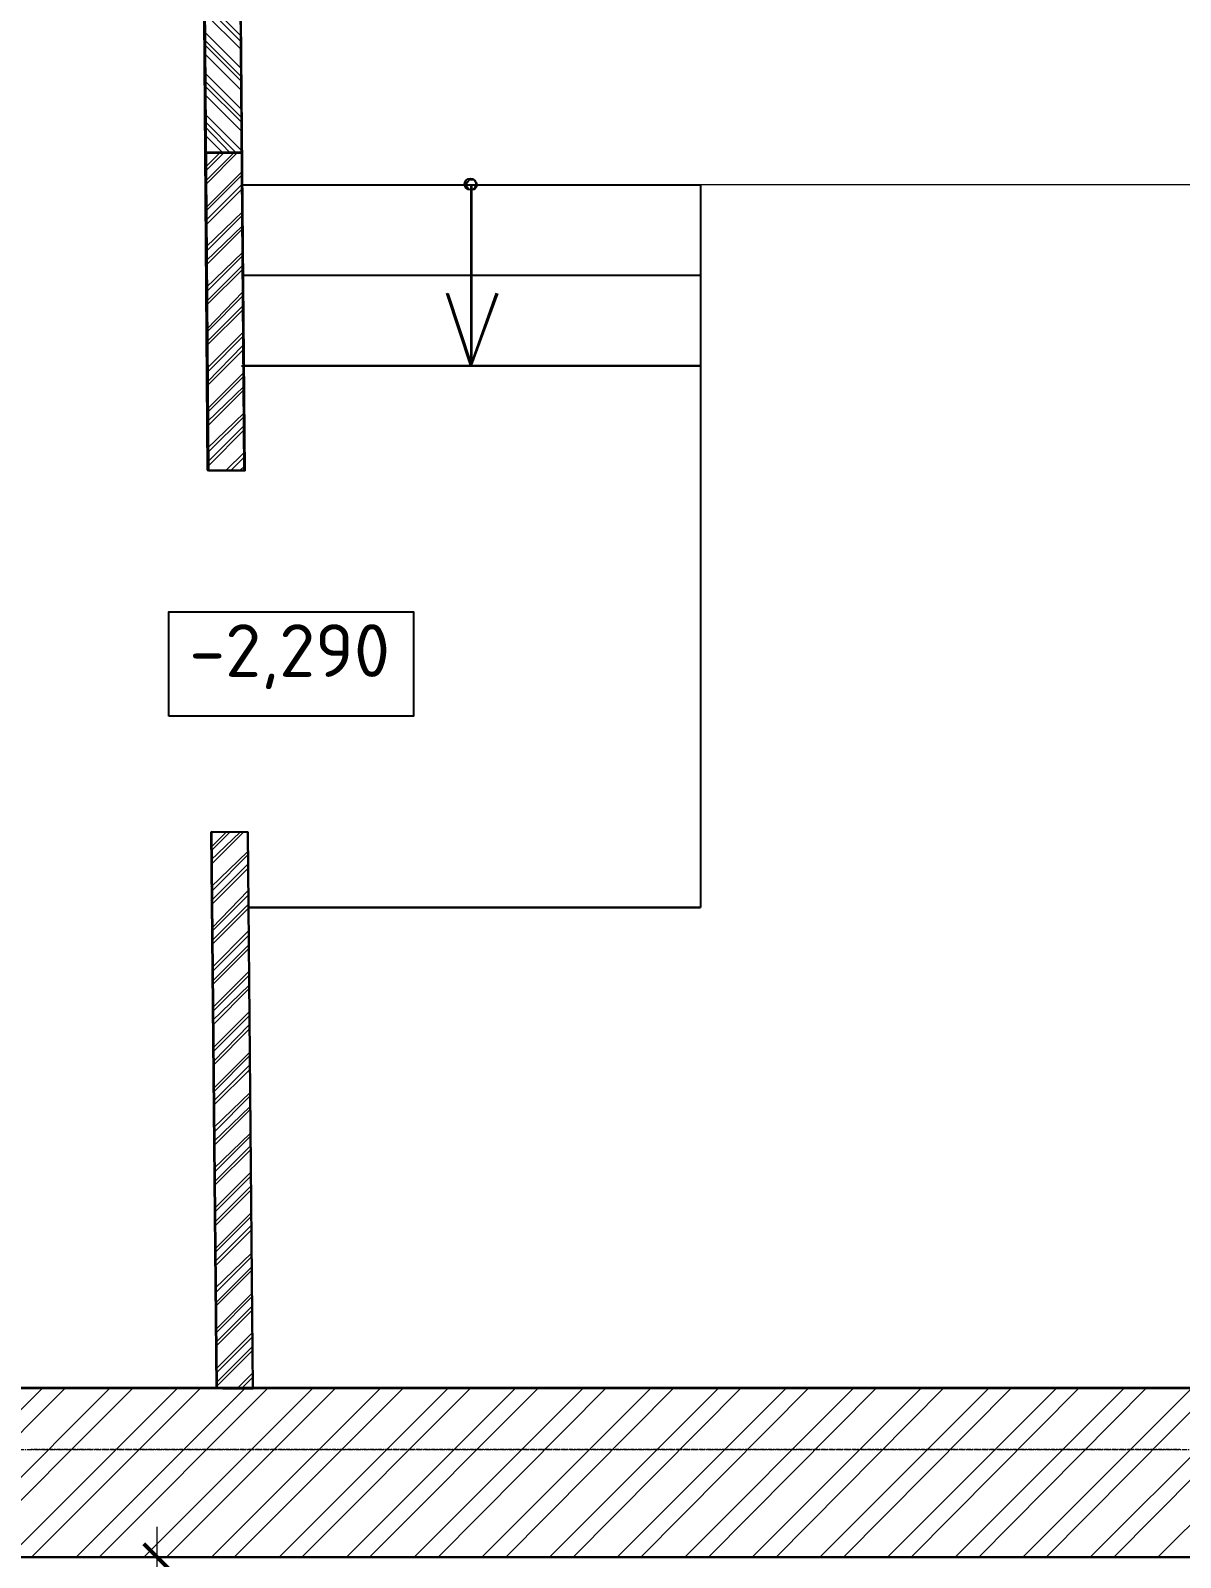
# Model space of a CAD drawing. Header units: millimetres. Extents: x -10178924 to 11692288, y -947381 to 58396.
# Drawn here: x 729816 to 733634, y -792949 to -787877 of the extents above; entities that cross this region are included whole.
import ezdxf

# ---------------------------------------------------------------- set-up
doc = ezdxf.new("R2010")
doc.units = ezdxf.units.MM
doc.linetypes.add('невидимая', pattern=[9.525, 6.35, -3.175])
doc.linetypes.add('осевая', pattern=[50.8, 31.75, -6.35, 6.35, -6.35])
for name, color, linetype, true_color in [('PDF _Контур пол Подвал', 7, 'Continuous', 0xcd6928), ('PDF _Отметки', 7, 'Continuous', 0x7f9fff), ('PDF _Перегородки', 7, 'Continuous', 0x0037dd), ('PDF _Размеры осевые', 7, 'Continuous', 0x5d6970), ('PDF _штриховка', 7, 'Continuous', 0x95834a), ('PDF _Штриховки', 7, 'Continuous', 0x95834a)]:
    doc.layers.add(name, color=color, linetype=linetype, true_color=true_color)
for name, color, linetype in [('PDF _Лестницы _ крыльца.1', 7, 'Continuous'), ('PDF _Стены внутр.1', 7, 'Continuous'), ('PDF _Стены.1', 7, 'Continuous'), ('Лестницы _ крыльца.1', 7, 'Continuous'), ('Стены внутр.1', 7, 'Continuous')]:
    doc.layers.add(name, color=color, linetype=linetype)
for name, color, linetype, lineweight in [('PDF _Текст', 7, 'Continuous', 5), ('Контур пол Подвал', 7, 'Continuous', 9), ('Перегородки', 162, 'Continuous', 9), ('Размеры клад.', 7, 'Continuous', 0), ('Размеры осевые', 153, 'Continuous', 9), ('Стены.1', 7, 'Continuous', 25), ('ШТРИХОВКА', 252, 'Continuous', 15), ('Штриховки', 47, 'Continuous', 5)]:
    doc.layers.add(name, color=color, linetype=linetype, lineweight=lineweight)
doc.styles.add('GOST 2.304_new', font='isocpeui.ttf')
doc.styles.add('PDF ISOCPEUR', font='isocpeur.ttf')
doc.dimstyles.new('SPDS 1_50', dxfattribs={"dimscale": 50, "dimtxt": 2.5, "dimasz": 1.77, "dimexe": 1.25, "dimexo": 0.625, "dimtad": 1, "dimdec": 0, "dimrnd": 0.001, "dimtxsty": 'GOST 2.304_new', "dimblk": 'ARCHTICK', "dimcen": 2.5, "dimdle": 2, "dimclrt": 256, "dimadec": 0, "dimazin": 2, "dimtfac": 0.75, "dimtdec": 0, "dimtmove": 1, "dimatfit": 3, "dimfxl": 1, "dimtolj": 1, "dimlwd": 9, "dimlwe": 9, "dimarcsym": 0})

# ---------------------------------------------------------------- blocks, each defined once
blk = doc.blocks.new('_ArchTick')
at = {"color": 0, "linetype": 'ByBlock', "const_width": 0.15}
blk.add_lwpolyline([(-0.5, -0.5), (0.5, 0.5)], dxfattribs=at)
blk = doc.blocks.new('*D2675')
at = {"layer": 'Defpoints', "color": 0, "ltscale": 100, "transparency": 16777216}
for p in [(7479.4, -12156.9), (7479.4, -12326.9), (7876.8, -12326.9)]:
    blk.add_point(p, dxfattribs=at)
at = {"layer": 'Размеры клад.', "color": 0, "lineweight": 9, "ltscale": 100, "transparency": 16777216}
for p, q in [((7876.8, -12056.9), (7876.8, -12426.9)), ((7510.6, -12156.9), (7939.3, -12156.9)), ((7876.8, -12241.9), (8083, -12332.3)), ((7510.6, -12326.9), (7939.3, -12326.9)), ((8083, -12332.3), (8083, -12611.3))]:
    blk.add_line(p, q, dxfattribs=at)
at = {"layer": 'Размеры клад.', "color": 0, "lineweight": 9, "ltscale": 100, "transparency": 16777216, "xscale": 88.5, "yscale": 88.5, "zscale": 88.5}
for p, rotation in [((7876.8, -12156.9), 90), ((7876.8, -12326.9), 270)]:
    blk.add_blockref('_ArchTick', p, dxfattribs=dict(at, rotation=rotation))
at = {"layer": 'Размеры клад.', "ltscale": 100, "transparency": 16777216, "insert": (7988.5, -12471.8), "char_height": 125, "attachment_point": 5, "rotation": 90, "style": 'GOST 2.304_new'}
blk.add_mtext('\\A1;170', dxfattribs=at)
blk = doc.blocks.new('A$C5282721b')
at = {"layer": 'Перегородки', "lineweight": 20, "true_color": 0x000000, "transparency": 33554687}
h = blk.add_hatch(dxfattribs=at)
h.set_pattern_fill('ANSI32', color=18, scale=10, angle=-90)
h.set_pattern_definition([(315, (296903.22, 39994.2), (67.35192, 67.35192), []), (315, (296903.22, 39949.3), (67.35192, 67.35192), [])])
h.paths.add_polyline_path([(8150.108, -6290.89), (8030.104, -6290.89), (8038.206, -7490.83), (8160.512, -7491.329)])
at = {"layer": 'ШТРИХОВКА', "ltscale": 100, "true_color": 0x000000, "transparency": 33554687}
h = blk.add_hatch(dxfattribs=at)
h.set_pattern_fill('ANSI31', color=18, scale=50)
h.set_pattern_definition([(45, (-79853.19, 25128.16), (-112.2532, 112.2532), [])])
h.paths.add_polyline_path([(23461.119, -5698.72), (20726.119, -5698.72), (20726.119, -6098.72), (23461.119, -6098.72), (23461.119, -6515.547), (23861.119, -6515.547), (23861.119, -5328.486), (23461.119, -5328.486)], flags=17)
h.paths.add_polyline_path([(17846.22, -11596.906), (8196.095, -11596.906), (8096.091, -11596.906), (5081.5, -11596.906), (5081.5, -12156.906), (17846.22, -12156.906), (17846.22, -11876.906)], flags=17)
h.paths.add_polyline_path([(8216.705, -5698.72), (8216.779, -6098.72), (19406.923, -6098.72), (19406.923, -5698.72)], flags=16)
h.paths.add_polyline_path([(4011.5, -12156.906), (4011.5, -11596.906), (86.923, -11596.906), (86.923, -9009.38), (86.923, -8929.368), (86.923, -6098.72), (3721.276, -6098.72), (3801.387, -6098.72), (9286.442, -6098.72), (9286.779, -5698.72), (86.923, -5698.72), (86.923, -161.943), (23461.119, -161.943), (23461.119, -4567.801), (23861.119, -4567.801), (23861.119, -3119.021), (23861.119, -2969.021), (23861.119, -161.943), (24472.507, -161.943), (29133.626, -161.943), (29283.626, -161.943), (29940.503, -161.943), (29940.503, 398.057), (-473.077, 398.057), (-473.077, -11800), (-473.077, -12156.906), (-0.293, -12156.906)])
h.paths.add_polyline_path([(23861.119, -9596.906), (23461.119, -9596.906), (23461.119, -11596.906), (18816.22, -11596.906), (18816.22, -12156.906), (23301.119, -12156.906), (23301.119, -15862.111), (25035.25, -15862.111), (25595.277, -15862.111), (25744.391, -15862.111), (25744.391, -15302.111), (23861.119, -15302.111), (23861.119, -12066.906)])
h.paths.add_polyline_path([(23461.119, -8546.906), (23861.119, -8546.906), (23861.119, -7571.566), (23461.119, -7571.566)], flags=17)
at = {"layer": 'Штриховки', "ltscale": 10, "true_color": 0x000000, "transparency": 33554687}
h = blk.add_hatch(dxfattribs=at)
h.set_pattern_fill('ANSI32', color=18, scale=10)
h.set_pattern_definition([(45, (-109790.55, 26978.86), (-67.35192, 67.35192), []), (45, (-109745.65, 26978.86), (-67.35192, 67.35192), [])])
h.paths.add_polyline_path([(8040.506, -7491.022), (8047.517, -8548.72), (8169.676, -8548.72), (8160.508, -7490.839)])
h = blk.add_hatch(dxfattribs=at)
h.set_pattern_fill('ANSI32', color=18, scale=10)
h.set_pattern_definition([(45, (-109770.99, 24721.47), (-67.35192, 67.35192), []), (45, (-109726.09, 24721.47), (-67.35192, 67.35192), [])])
h.paths.add_polyline_path([(8057.77, -9748.221), (8076.091, -11596.906), (8196.095, -11596.906), (8180.077, -9748.72)])
at = {"layer": 'Контур пол Подвал', "color": 18, "linetype": 'невидимая', "true_color": 0x000000, "transparency": 33554687}
for p, q in [((17682.243, -7598.72), (8161.443, -7598.72)), ((9682.243, -9998.72), (9682.243, -7598.72)), ((9682.243, -9998.72), (8182.243, -9998.72))]:
    blk.add_line(p, q, dxfattribs=at)
at = {"layer": 'Лестницы _ крыльца.1', "color": 18, "linetype": 'Continuous', "true_color": 0x000000, "transparency": 33554687}
for p, q in [((8921.843, -7598.72), (8921.284, -8197.633)), ((8842.973, -7959.824), (8921.284, -8197.633)), ((8921.284, -8197.633), (9008.358, -7960.031))]:
    blk.add_line(p, q, dxfattribs=at)
blk.add_circle((8921.843, -7598.72), 17.194, dxfattribs=at)
at = {"layer": 'Размеры осевые', "color": 251, "linetype": 'осевая', "ltscale": 0.5, "transparency": 33554687}
blk.add_line((-9750, -11800), (57900, -11800), dxfattribs=at)
at = {"layer": 'Стены внутр.1', "color": 18, "linetype": 'Continuous', "true_color": 0x000000, "transparency": 33554687}
for p, q in [((8160.512, -7491.329), (8038.206, -7490.83)), ((8160.512, -7491.329), (8038.206, -7490.83)), ((8169.676, -8548.72), (8047.517, -8548.72)), ((8180.077, -9748.72), (8057.77, -9748.221))]:
    blk.add_line(p, q, dxfattribs=at)
at = {"layer": 'Стены внутр.1', "color": 18, "linetype": 'Continuous', "true_color": 0x000000, "transparency": 33554687, "flags": 128}
for points in [[(8030.104, -6290.89), (8047.517, -8548.72)], [(8169.676, -8548.72), (8150.113, -6291.451)], [(8057.77, -9748.221), (8076.091, -11596.906)], [(8196.095, -11596.906), (8180.077, -9748.72)]]:
    blk.add_lwpolyline(points, dxfattribs=at)
at = {"layer": 'Стены.1', "color": 18, "linetype": 'Continuous', "true_color": 0x000000, "transparency": 33554687}
blk.add_line((8096.091, -11596.906), (8196.095, -11596.906), dxfattribs=at)
at = {"layer": 'Стены.1', "color": 18, "ltscale": 0.1, "true_color": 0x000000, "transparency": 33554687}
for points in [[(8161.443, -7598.72), (9682.243, -7598.72)], [(9682.243, -7598.72), (9682.243, -7598.72), (9682.243, -9998.72)], [(8161.443, -7898.72), (9682.243, -7898.72)], [(8161.443, -8198.72), (9682.243, -8198.72)], [(8182.243, -9998.72), (9682.243, -9998.72)]]:
    blk.add_lwpolyline(points, dxfattribs=at)
at = {"layer": 'Стены.1', "color": 18, "linetype": 'Continuous', "true_color": 0x000000, "transparency": 33554687, "flags": 128}
for points in [[(23461.119, -11596.906), (86.923, -11596.906)], [(8096.091, -11596.906), (5081.5, -11596.906)], [(17639.27, -11596.906), (8196.095, -11596.906)], [(23301.119, -12156.906), (-473.077, -12156.906)]]:
    blk.add_lwpolyline(points, dxfattribs=at)
at = {"layer": 'Размеры клад.', "color": 18, "ltscale": 100, "true_color": 0x000000, "transparency": 33554687}
dim = blk.add_linear_dim(base=(7876.836, -12326.906), p1=(7479.369, -12156.906), p2=(7479.369, -12326.906), angle=90, dimstyle='SPDS 1_50', dxfattribs=at)
dim.commit()
dim.dimension.update_dxf_attribs({"geometry": '*D2675', "text_midpoint": (8083.047, -12363.594), "dimtype": 128})

msp = doc.modelspace()

# ---------------------------------------------------------------- linework, layer by layer
at = {"layer": 'PDF _Контур пол Подвал', "lineweight": 9}
for points in [[(740037.1, -788389.3), (730516.6, -788389.3)], [(730537.4, -790789.7), (732040.2, -790789.7), (732040.2, -788389.4)]]:
    msp.add_lwpolyline(points, dxfattribs=at)
at = {"layer": 'PDF _Лестницы _ крыльца.1', "lineweight": 25}
for points in [[(731278.2, -788389.3), (731278.2, -788990.4), (731197.8, -788749.2)], [(731278.2, -788990.5), (731362.9, -788749.2)]]:
    msp.add_lwpolyline(points, dxfattribs=at)
msp.add_circle((731276.1, -788387.2), 19.1, dxfattribs=at)
at = {"layer": 'PDF _Отметки', "lineweight": 25}
msp.add_lwpolyline([(730274.9, -790154.6), (730274.9, -789807.5), (731087.7, -789807.5), (731087.7, -790154.6)], close=True, dxfattribs=at)
at = {"layer": 'PDF _Перегородки', "color": 5, "lineweight": 20}
for points in [[(730389.2, -787788.2), (730512, -787911)], [(730393.5, -787881.3), (730516.2, -788004.1)], [(730393.5, -787923.7), (730516.2, -788046.4)], [(730393.5, -788016.8), (730516.2, -788139.6)], [(730393.5, -788059.1), (730516.2, -788181.9)], [(730393.5, -788152.3), (730516.2, -788275)], [(730393.5, -788194.6), (730478.1, -788283.5)]]:
    msp.add_lwpolyline(points, dxfattribs=at)
at = {"layer": 'PDF _Размеры осевые', "lineweight": 9}
for points in [[(729817.7, -792588.8), (729822, -792588.8)], [(729826.2, -792588.8), (729838.9, -792588.8)], [(729843.1, -792588.8), (729847.4, -792588.8)], [(729851.6, -792588.8), (729864.3, -792588.8)], [(729868.5, -792588.8), (729872.8, -792588.8)], [(729877, -792588.8), (729889.7, -792588.8)], [(729893.9, -792588.8), (729898.2, -792588.8)], [(729902.4, -792588.8), (729915.1, -792588.8)], [(729919.3, -792588.8), (729923.6, -792588.8)], [(729927.8, -792588.8), (729940.5, -792588.8)], [(729944.7, -792588.8), (729949, -792588.8)], [(729953.2, -792588.8), (729965.9, -792588.8)], [(729970.1, -792588.8), (729974.4, -792588.8)], [(729978.6, -792588.8), (729991.3, -792588.8)], [(729995.5, -792588.8), (729999.8, -792588.8)], [(730004, -792588.8), (730016.7, -792588.8)], [(730020.9, -792588.8), (730025.2, -792588.8)], [(730029.4, -792588.8), (730042.1, -792588.8)], [(730046.3, -792588.8), (730050.6, -792588.8)], [(730054.8, -792588.8), (730067.5, -792588.8)], [(730071.7, -792588.8), (730076, -792588.8)], [(730080.2, -792588.8), (730092.9, -792588.8)], [(730097.1, -792588.8), (730101.4, -792588.8)], [(730105.6, -792588.8), (730118.3, -792588.8)], [(730122.5, -792588.8), (730126.8, -792588.8)], [(730131, -792588.8), (730143.7, -792588.8)], [(730147.9, -792588.8), (730152.2, -792588.8)], [(730156.4, -792588.8), (730169.1, -792588.8)], [(730173.3, -792588.8), (730177.6, -792588.8)], [(730181.8, -792588.8), (730194.5, -792588.8)], [(730198.7, -792588.8), (730203, -792588.8)], [(730207.2, -792588.8), (730219.9, -792588.8)], [(730224.1, -792588.8), (730228.4, -792588.8)], [(730232.6, -792588.8), (730245.3, -792588.8)], [(730249.5, -792588.8), (730253.8, -792588.8)], [(730258, -792588.8), (730270.7, -792588.8)], [(730274.9, -792588.8), (730279.2, -792588.8)], [(730283.4, -792588.8), (730296.1, -792588.8)], [(730300.3, -792588.8), (730304.6, -792588.8)], [(730308.8, -792588.8), (730321.5, -792588.8)], [(730325.7, -792588.8), (730330, -792588.8)], [(730334.2, -792588.8), (730346.9, -792588.8)], [(730351.1, -792588.8), (730355.4, -792588.8)], [(730359.6, -792588.8), (730372.3, -792588.8)], [(730376.5, -792588.8), (730380.8, -792588.8)], [(730385, -792588.8), (730397.7, -792588.8)], [(730401.9, -792588.8), (730406.2, -792588.8)], [(730410.4, -792588.8), (730423.1, -792588.8)], [(730427.3, -792588.8), (730431.6, -792588.8)], [(730435.8, -792588.8), (730448.5, -792588.8)], [(730452.7, -792588.8), (730457, -792588.8)], [(730461.2, -792588.8), (730473.9, -792588.8)], [(730478.1, -792588.8), (730482.4, -792588.8)], [(730486.6, -792588.8), (730499.3, -792588.8)], [(730503.5, -792588.8), (730507.8, -792588.8)], [(730512, -792588.8), (730524.7, -792588.8)], [(730528.9, -792588.8), (730533.2, -792588.8)], [(730537.4, -792588.8), (730550.1, -792588.8)], [(730554.3, -792588.8), (730558.6, -792588.8)], [(730562.8, -792588.8), (730575.5, -792588.8)], [(730579.7, -792588.8), (730584, -792588.8)], [(730588.2, -792588.8), (730600.9, -792588.8)], [(730605.1, -792588.8), (730609.4, -792588.8)], [(730613.6, -792588.8), (730626.3, -792588.8)], [(730630.5, -792588.8), (730634.8, -792588.8)], [(730639, -792588.8), (730651.7, -792588.8)], [(730655.9, -792588.8), (730660.2, -792588.8)], [(730664.4, -792588.8), (730677.1, -792588.8)], [(730681.3, -792588.8), (730685.6, -792588.8)], [(730689.8, -792588.8), (730702.5, -792588.8)], [(730706.7, -792588.8), (730711, -792588.8)], [(730715.2, -792588.8), (730727.9, -792588.8)], [(730732.1, -792588.8), (730736.4, -792588.8)], [(730740.6, -792588.8), (730753.3, -792588.8)], [(730757.5, -792588.8), (730761.8, -792588.8)], [(730766, -792588.8), (730778.7, -792588.8)], [(730782.9, -792588.8), (730787.2, -792588.8)], [(730791.4, -792588.8), (730804.1, -792588.8)], [(730808.3, -792588.8), (730812.6, -792588.8)], [(730816.8, -792588.8), (730829.5, -792588.8)], [(730833.7, -792588.8), (730838, -792588.8)], [(730842.2, -792588.8), (730854.9, -792588.8)], [(730859.1, -792588.8), (730863.4, -792588.8)], [(730867.6, -792588.8), (730880.3, -792588.8)], [(730884.5, -792588.8), (730888.8, -792588.8)], [(730893, -792588.8), (730905.7, -792588.8)], [(730909.9, -792588.8), (730914.2, -792588.8)], [(730918.4, -792588.8), (730931.1, -792588.8)], [(730935.3, -792588.8), (730939.6, -792588.8)], [(730943.8, -792588.8), (730956.5, -792588.8)], [(730960.7, -792588.8), (730965, -792588.8)], [(730969.2, -792588.8), (730981.9, -792588.8)], [(730986.1, -792588.8), (730990.4, -792588.8)], [(730994.6, -792588.8), (731007.3, -792588.8)], [(731011.5, -792588.8), (731015.8, -792588.8)], [(731020, -792588.8), (731032.7, -792588.8)], [(731036.9, -792588.8), (731041.2, -792588.8)], [(731045.4, -792588.8), (731058.1, -792588.8)], [(731062.3, -792588.8), (731066.6, -792588.8)], [(731070.8, -792588.8), (731083.5, -792588.8)], [(731087.7, -792588.8), (731092, -792588.8)], [(731096.2, -792588.8), (731108.9, -792588.8)], [(731113.1, -792588.8), (731117.4, -792588.8)], [(731121.6, -792588.8), (731134.3, -792588.8)], [(731138.5, -792588.8), (731142.8, -792588.8)], [(731147, -792588.8), (731159.7, -792588.8)], [(731163.9, -792588.8), (731168.2, -792588.8)], [(731172.4, -792588.8), (731185.1, -792588.8)], [(731189.3, -792588.8), (731193.6, -792588.8)], [(731197.8, -792588.8), (731210.5, -792588.8)], [(731214.7, -792588.8), (731219, -792588.8)], [(731223.2, -792588.8), (731235.9, -792588.8)], [(731240.1, -792588.8), (731244.4, -792588.8)], [(731248.6, -792588.8), (731261.3, -792588.8)], [(731265.5, -792588.8), (731269.8, -792588.8)], [(731274, -792588.8), (731286.7, -792588.8)], [(731290.9, -792588.8), (731295.2, -792588.8)], [(731299.4, -792588.8), (731312.1, -792588.8)], [(731316.3, -792588.8), (731320.6, -792588.8)], [(731324.8, -792588.8), (731337.5, -792588.8)], [(731341.7, -792588.8), (731346, -792588.8)], [(731350.2, -792588.8), (731362.9, -792588.8)], [(731367.1, -792588.8), (731371.4, -792588.8)], [(731375.6, -792588.8), (731388.3, -792588.8)], [(731392.5, -792588.8), (731396.8, -792588.8)], [(731401, -792588.8), (731413.7, -792588.8)], [(731418, -792588.8), (731422.2, -792588.8)], [(731426.4, -792588.8), (731439.1, -792588.8)], [(731443.3, -792588.8), (731447.6, -792588.8)], [(731451.8, -792588.8), (731464.5, -792588.8)], [(731468.7, -792588.8), (731473, -792588.8)], [(731477.2, -792588.8), (731489.9, -792588.8)], [(731494.1, -792588.8), (731498.4, -792588.8)], [(731502.6, -792588.8), (731515.3, -792588.8)], [(731519.5, -792588.8), (731523.8, -792588.8)], [(731528, -792588.8), (731540.7, -792588.8)], [(731544.9, -792588.8), (731549.2, -792588.8)], [(731553.4, -792588.8), (731566.1, -792588.8)], [(731570.3, -792588.8), (731574.6, -792588.8)], [(731578.8, -792588.8), (731591.5, -792588.8)], [(731595.7, -792588.8), (731600, -792588.8)], [(731604.2, -792588.8), (731616.9, -792588.8)], [(731621.1, -792588.8), (731625.4, -792588.8)], [(731629.6, -792588.8), (731642.3, -792588.8)], [(731646.6, -792588.8), (731650.8, -792588.8)], [(731655, -792588.8), (731667.7, -792588.8)], [(731672, -792588.8), (731676.2, -792588.8)], [(731680.4, -792588.8), (731693.1, -792588.8)], [(731697.3, -792588.8), (731701.6, -792588.8)], [(731705.8, -792588.8), (731718.5, -792588.8)], [(731722.7, -792588.8), (731727, -792588.8)], [(731731.2, -792588.8), (731743.9, -792588.8)], [(731748.1, -792588.8), (731752.4, -792588.8)], [(731756.6, -792588.8), (731769.3, -792588.8)], [(731773.5, -792588.8), (731777.8, -792588.8)], [(731782, -792588.8), (731794.7, -792588.8)], [(731798.9, -792588.8), (731803.2, -792588.8)], [(731807.4, -792588.8), (731820.1, -792588.8)], [(731824.3, -792588.8), (731828.6, -792588.8)], [(731832.8, -792588.8), (731845.5, -792588.8)], [(731849.8, -792588.8), (731854, -792588.8)], [(731858.2, -792588.8), (731870.9, -792588.8)], [(731875.2, -792588.8), (731879.4, -792588.8)], [(731883.6, -792588.8), (731896.3, -792588.8)], [(731900.6, -792588.8), (731904.8, -792588.8)], [(731909, -792588.8), (731921.7, -792588.8)], [(731926, -792588.8), (731930.2, -792588.8)], [(731934.4, -792588.8), (731947.1, -792588.8)], [(731951.3, -792588.8), (731955.6, -792588.8)], [(731959.8, -792588.8), (731972.5, -792588.8)], [(731976.7, -792588.8), (731981, -792588.8)], [(731985.2, -792588.8), (731997.9, -792588.8)], [(732002.1, -792588.8), (732006.4, -792588.8)], [(732010.6, -792588.8), (732023.3, -792588.8)], [(732027.5, -792588.8), (732031.8, -792588.8)], [(732036, -792588.8), (732048.7, -792588.8)], [(732053, -792588.8), (732057.2, -792588.8)], [(732061.4, -792588.8), (732074.1, -792588.8)], [(732078.4, -792588.8), (732082.6, -792588.8)], [(732086.8, -792588.8), (732099.5, -792588.8)], [(732103.8, -792588.8), (732108, -792588.8)], [(732112.2, -792588.8), (732124.9, -792588.8)], [(732129.2, -792588.8), (732133.4, -792588.8)], [(732137.6, -792588.8), (732150.3, -792588.8)], [(732154.6, -792588.8), (732158.8, -792588.8)], [(732163, -792588.8), (732175.7, -792588.8)], [(732180, -792588.8), (732184.2, -792588.8)], [(732188.4, -792588.8), (732201.1, -792588.8)], [(732205.4, -792588.8), (732209.6, -792588.8)], [(732213.8, -792588.8), (732226.5, -792588.8)], [(732230.7, -792588.8), (732235, -792588.8)], [(732239.2, -792588.8), (732251.9, -792588.8)], [(732256.1, -792588.8), (732260.4, -792588.8)], [(732264.6, -792588.8), (732277.3, -792588.8)], [(732281.6, -792588.8), (732285.8, -792588.8)], [(732290, -792588.8), (732302.7, -792588.8)], [(732307, -792588.8), (732311.2, -792588.8)], [(732315.4, -792588.8), (732328.1, -792588.8)], [(732332.4, -792588.8), (732336.6, -792588.8)], [(732340.8, -792588.8), (732353.5, -792588.8)], [(732357.8, -792588.8), (732362, -792588.8)], [(732366.2, -792588.8), (732378.9, -792588.8)], [(732383.2, -792588.8), (732387.4, -792588.8)], [(732391.6, -792588.8), (732404.3, -792588.8)], [(732408.6, -792588.8), (732412.8, -792588.8)], [(732417, -792588.8), (732429.7, -792588.8)], [(732434, -792588.8), (732438.2, -792588.8)], [(732442.4, -792588.8), (732455.1, -792588.8)], [(732459.4, -792588.8), (732463.6, -792588.8)], [(732467.8, -792588.8), (732480.5, -792588.8)], [(732484.8, -792588.8), (732489, -792588.8)], [(732493.2, -792588.8), (732505.9, -792588.8)], [(732510.2, -792588.8), (732514.4, -792588.8)], [(732518.6, -792588.8), (732531.3, -792588.8)], [(732535.6, -792588.8), (732539.8, -792588.8)], [(732544, -792588.8), (732556.7, -792588.8)], [(732561, -792588.8), (732565.2, -792588.8)], [(732569.4, -792588.8), (732582.1, -792588.8)], [(732586.4, -792588.8), (732590.6, -792588.8)], [(732594.8, -792588.8), (732607.5, -792588.8)], [(732611.8, -792588.8), (732616, -792588.8)], [(732620.2, -792588.8), (732632.9, -792588.8)], [(732637.2, -792588.8), (732641.4, -792588.8)], [(732645.6, -792588.8), (732658.3, -792588.8)], [(732662.6, -792588.8), (732666.8, -792588.8)], [(732671, -792588.8), (732683.7, -792588.8)], [(732688, -792588.8), (732692.2, -792588.8)], [(732696.4, -792588.8), (732709.1, -792588.8)], [(732713.4, -792588.8), (732717.6, -792588.8)], [(732721.8, -792588.8), (732734.5, -792588.8)], [(732738.8, -792588.8), (732743, -792588.8)], [(732747.2, -792588.8), (732759.9, -792588.8)], [(732764.2, -792588.8), (732768.4, -792588.8)], [(732772.6, -792588.8), (732785.3, -792588.8)], [(732789.6, -792588.8), (732793.8, -792588.8)], [(732798, -792588.8), (732810.7, -792588.8)], [(732815, -792588.8), (732819.2, -792588.8)], [(732823.4, -792588.8), (732836.1, -792588.8)], [(732840.4, -792588.8), (732844.6, -792588.8)], [(732848.8, -792588.8), (732861.5, -792588.8)], [(732865.8, -792588.8), (732870, -792588.8)], [(732874.2, -792588.8), (732886.9, -792588.8)], [(732891.2, -792588.8), (732895.4, -792588.8)], [(732899.6, -792588.8), (732912.3, -792588.8)], [(732916.6, -792588.8), (732920.8, -792588.8)], [(732925, -792588.8), (732937.7, -792588.8)], [(732942, -792588.8), (732946.2, -792588.8)], [(732950.4, -792588.8), (732963.1, -792588.8)], [(732967.4, -792588.8), (732971.6, -792588.8)], [(732975.8, -792588.8), (732988.5, -792588.8)], [(732992.8, -792588.8), (732997, -792588.8)], [(733001.2, -792588.8), (733013.9, -792588.8)], [(733018.2, -792588.8), (733022.4, -792588.8)], [(733026.6, -792588.8), (733039.3, -792588.8)], [(733043.6, -792588.8), (733047.8, -792588.8)], [(733052, -792588.8), (733064.7, -792588.8)], [(733069, -792588.8), (733073.2, -792588.8)], [(733077.4, -792588.8), (733090.1, -792588.8)], [(733094.4, -792588.8), (733098.6, -792588.8)], [(733102.8, -792588.8), (733115.5, -792588.8)], [(733119.8, -792588.8), (733124, -792588.8)], [(733128.2, -792588.8), (733140.9, -792588.8)], [(733145.2, -792588.8), (733149.4, -792588.8)], [(733153.6, -792588.8), (733166.3, -792588.8)], [(733170.6, -792588.8), (733174.8, -792588.8)], [(733179, -792588.8), (733191.7, -792588.8)], [(733196, -792588.8), (733200.2, -792588.8)], [(733204.4, -792588.8), (733217.1, -792588.8)], [(733221.4, -792588.8), (733225.6, -792588.8)], [(733229.8, -792588.8), (733242.5, -792588.8)], [(733246.8, -792588.8), (733251, -792588.8)], [(733255.2, -792588.8), (733267.9, -792588.8)], [(733272.2, -792588.8), (733276.4, -792588.8)], [(733280.6, -792588.8), (733293.3, -792588.8)], [(733297.6, -792588.8), (733301.8, -792588.8)], [(733306, -792588.8), (733318.7, -792588.8)], [(733323, -792588.8), (733327.2, -792588.8)], [(733331.4, -792588.8), (733344.1, -792588.8)], [(733348.4, -792588.8), (733352.6, -792588.8)], [(733356.8, -792588.8), (733369.5, -792588.8)], [(733373.8, -792588.8), (733378, -792588.8)], [(733382.2, -792588.8), (733394.9, -792588.8)], [(733399.2, -792588.8), (733403.4, -792588.8)], [(733407.6, -792588.8), (733420.3, -792588.8)], [(733424.6, -792588.8), (733428.8, -792588.8)], [(733433, -792588.8), (733445.7, -792588.8)], [(733450, -792588.8), (733454.2, -792588.8)], [(733458.4, -792588.8), (733471.1, -792588.8)], [(733475.4, -792588.8), (733479.6, -792588.8)], [(733483.8, -792588.8), (733496.5, -792588.8)], [(733500.8, -792588.8), (733505, -792588.8)], [(733509.2, -792588.8), (733521.9, -792588.8)], [(733526.2, -792588.8), (733530.4, -792588.8)], [(733534.6, -792588.8), (733547.3, -792588.8)], [(733551.6, -792588.8), (733555.8, -792588.8)], [(733560, -792588.8), (733572.7, -792588.8)], [(733577, -792588.8), (733581.2, -792588.8)], [(733585.4, -792588.8), (733598.1, -792588.8)], [(733602.4, -792588.8), (733606.6, -792588.8)], [(733610.8, -792588.8), (733623.5, -792588.8)], [(733627.8, -792588.8), (733632, -792588.8)]]:
    msp.add_lwpolyline(points, dxfattribs=at)
at = {"layer": 'PDF _Стены внутр.1', "lineweight": 25}
for points in [[(730385, -786890.7), (730385, -787081.2), (730401.9, -789337.5)], [(730401.9, -789337.6), (730524.7, -789337.6), (730507.8, -787081.3), (730503.5, -786890.8)], [(730414.6, -790539.9), (730431.6, -792385.6)], [(730537.4, -790539.9), (730414.6, -790539.9)], [(730554.3, -792385.6), (730537.4, -790540)]]:
    msp.add_lwpolyline(points, dxfattribs=at)
msp.add_lwpolyline([(730393.5, -788283.5), (730516.2, -788283.5)], close=True, dxfattribs=at)
at = {"layer": 'PDF _Стены.1', "lineweight": 25}
for points in [[(730516.2, -788389.3), (732040.2, -788389.3)], [(732040.3, -788389.3), (732040.3, -790789.6)], [(730516.2, -788689.9), (732040.2, -788689.9)], [(730516.2, -788990.5), (732040.2, -788990.5)], [(730537.4, -790789.6), (732040.2, -790789.6)], [(722444.2, -792385.6), (745815.6, -792385.6), (741379.2, -792385.6)], [(730554.3, -792385.6), (730452.7, -792385.6), (727438.7, -792385.6)], [(739994.7, -792385.6), (730554.7, -792385.6)], [(745659, -792948.7), (721885.4, -792948.7)]]:
    msp.add_lwpolyline(points, dxfattribs=at)
at = {"layer": 'PDF _штриховка', "color": 251, "lineweight": 5, "true_color": 0x636466}
for points in [[(729369, -792948.7), (729932, -792385.6)], [(729593.4, -792948.7), (730156.4, -792385.6)], [(729817.7, -792948.7), (730380.7, -792385.6)], [(730042.1, -792948.7), (730605.1, -792385.6)], [(730266.5, -792948.7), (730829.5, -792385.6)], [(730490.8, -792948.7), (731053.9, -792385.6)], [(730715.2, -792948.7), (731278.2, -792385.6)], [(730939.6, -792948.7), (731502.6, -792385.6)], [(731168.2, -792948.7), (731727, -792385.6)], [(731392.5, -792948.7), (731951.3, -792385.6)], [(731616.9, -792948.7), (732175.7, -792385.6)], [(731841.3, -792948.7), (732400.1, -792385.6)], [(732065.7, -792948.7), (732624.4, -792385.6)], [(732290, -792948.7), (732848.8, -792385.6)], [(732514.4, -792948.7), (733073.2, -792385.6)], [(732738.8, -792948.7), (733297.5, -792385.6)], [(732963.1, -792948.7), (733521.9, -792385.6)], [(733187.5, -792948.7), (733746.3, -792385.6)], [(733411.9, -792948.7), (733970.6, -792385.6)]]:
    msp.add_lwpolyline(points, dxfattribs=at)
at = {"layer": 'PDF _Штриховки', "lineweight": 5}
for points in [[(730397.7, -788330.1), (730444.3, -788283.5)], [(730397.7, -788376.6), (730490.8, -788283.5)], [(730397.7, -788465.5), (730516.2, -788347)], [(730397.7, -788507.9), (730516.2, -788389.3)], [(730397.7, -788596.8), (730520.5, -788478.2)], [(730397.7, -788643.3), (730520.5, -788524.8)], [(730397.7, -788732.2), (730520.5, -788613.7)], [(730401.9, -788774.6), (730520.5, -788656)], [(730401.9, -788867.7), (730520.5, -788744.9)], [(730401.9, -788910), (730520.5, -788791.5)], [(730401.9, -788998.9), (730520.5, -788880.4)], [(730401.9, -789045.5), (730520.5, -788922.7)], [(730401.9, -789134.4), (730524.7, -789011.6)], [(730401.9, -789176.7), (730524.7, -789058.2)], [(730401.9, -789265.6), (730524.7, -789147.1)], [(730401.9, -789312.2), (730524.7, -789189.4)], [(730465.4, -789337.6), (730524.7, -789278.3)], [(730512, -789337.6), (730524.7, -789324.9)], [(730414.6, -790590.7), (730465.4, -790539.9)], [(730414.6, -790633), (730512, -790539.9)], [(730414.6, -790721.9), (730537.4, -790603.4)], [(730414.6, -790768.5), (730537.4, -790645.7)], [(730418.9, -790857.4), (730537.4, -790734.6)], [(730418.9, -790899.7), (730537.4, -790781.2)], [(730418.9, -790988.6), (730537.4, -790870.1)], [(730418.9, -791035.2), (730541.6, -790912.4)], [(730418.9, -791124.1), (730541.6, -791001.3)], [(730418.9, -791166.4), (730541.6, -791047.9)], [(730423.1, -791255.3), (730541.6, -791136.8)], [(730423.1, -791301.9), (730541.6, -791179.1)], [(730423.1, -791390.8), (730541.6, -791272.3)], [(730423.1, -791433.1), (730541.6, -791314.6)], [(730423.1, -791522), (730545.9, -791403.5)], [(730423.1, -791568.6), (730545.9, -791450.1)], [(730423.1, -791657.5), (730545.9, -791539)], [(730427.3, -791699.8), (730545.9, -791581.3)], [(730427.3, -791788.7), (730545.9, -791670.2)], [(730427.3, -791835.3), (730545.9, -791716.8)], [(730427.3, -791924.2), (730545.9, -791805.7)], [(730427.3, -791966.5), (730545.9, -791848)], [(730427.3, -792055.4), (730550.1, -791936.9)], [(730431.6, -792102), (730550.1, -791983.5)], [(730431.6, -792190.9), (730550.1, -792072.4)], [(730431.6, -792233.2), (730550.1, -792114.7)], [(730431.6, -792322.1), (730550.1, -792203.6)], [(730431.6, -792368.7), (730550.1, -792250.2)], [(730503.5, -792385.6), (730550.1, -792339.1)], [(730545.9, -792385.6), (730554.3, -792381.4)]]:
    msp.add_lwpolyline(points, dxfattribs=at)

# ---------------------------------------------------------------- block references
msp.add_blockref('A$C5282721b', (722358.6, -780790.4))

# ---------------------------------------------------------------- texts
at = {"layer": 'PDF _Текст', "color": 161, "true_color": 0x7f9fff, "insert": (730342.7, -789956.8), "char_height": 175, "attachment_point": 4, "style": 'PDF ISOCPEUR'}
msp.add_mtext('-2,290', dxfattribs=at)

doc.saveas('drawing.dxf')
